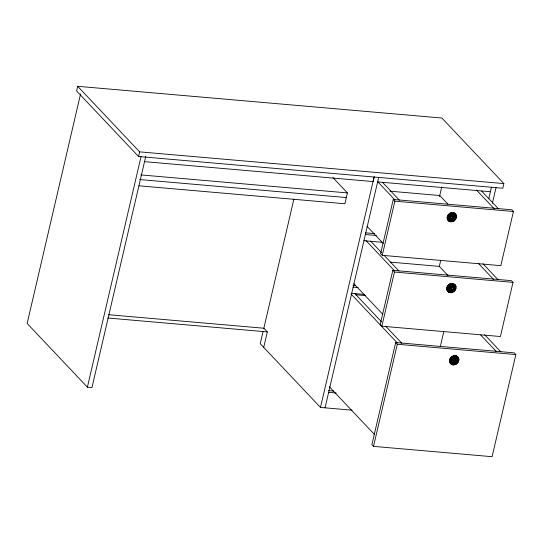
<?xml version="1.0" encoding="UTF-8"?>
<svg xmlns="http://www.w3.org/2000/svg" width="543" height="543" viewBox="0 0 543 543"><rect width="100%" height="100%" fill="white"/><g stroke="black" fill="none" stroke-linecap="round" stroke-linejoin="round"><path stroke-width="0.81" d="M452.523 215.87C453.425 212.571 448.844 215.082 448.885 216.929C448.023 218.503 450.982 221.571 451.742 219.229C459.018 215.836 446.319 214.417 451.742 219.229M452.102 286.731C452.93 284.559 450.351 284.708 451.661 286.752C458.34 289.819 445.28 291.801 451.661 286.752M454.688 214.254C454.993 211.023 448.206 212.815 447.649 215.598C445.817 218.537 448.572 222.711 452.034 221.714L452.129 221.232C456.833 220.92 457.165 212.72 451.898 213.623C447.194 213.935 446.862 222.135 452.129 221.232M454.267 285.123C454.572 281.885 447.792 283.677 447.228 286.46C445.029 289.962 449.197 294.292 452.781 292.229L452.713 291.795C457.423 290.335 455.346 282.441 450.473 284.79C445.769 286.249 447.846 294.143 452.713 291.795M454.932 358.95C456.337 355.007 448.817 359.493 453.038 360.057C453.71 367.577 459.683 355.387 453.038 360.057M454.539 364.312L454.443 364.801C450.31 365.955 447.887 360.355 450.771 357.599C451.728 355.563 457.722 354.511 457.097 357.342C460.735 360.43 455.428 366.484 451.749 363.681C448.111 360.593 453.419 354.538 457.097 357.342M452.91 213.575L452.862 212.537M452.489 284.444L452.441 283.405M455.319 356.663L455.272 355.624M451.118 221.279L450.86 221.768C442.606 220.322 450.894 208.064 455.74 214.417L455.326 214.94M448.701 219.915L448.056 220.193C445.396 216.175 451.138 210.745 455 213.63M451.715 292.093L451.613 292.582C443.061 293.403 448.226 279.584 454.579 284.491M453.446 284.661L453.622 283.955C450.459 282.822 446.882 285.666 446.964 288.957L447.704 288.971M453.785 217.695L454.688 217.546L454.762 216.664L453.833 217.254M450.907 290.003L450.12 290.844C446.271 290.471 450.004 282.713 451.219 286.887M453.133 220.926C454.539 223.2 457.892 214.417 455.747 215.788M454.586 284.227L455.862 286.073L455.876 288.55L455.387 288.625M451.749 363.681L451.206 364.061C446.78 360.545 452.943 353.289 457.287 356.588C454.07 354.022 447.581 359.038 450.466 363.274L451.111 363.002M453.731 362.222L452.95 363.063C451.124 362.914 450.242 358.658 452.882 360.491M456.473 363.464C457.925 364.407 459.629 357.817 458.156 358.869M457.851 361.828L458.285 361.916L458.821 359.602L458.692 358.292L457.41 356.446M457.26 362.724L457.593 362.955L458.76 360.661L458.889 359.446L458.319 359.833M455.74 214.417L455.007 213.358M454.912 285.801L455.36 285.048M457.735 358.02L458.19 357.267M451.097 220.125L451.986 220.105L452.183 219.209M451.321 290.098L450.676 290.994L451.566 290.973L451.762 290.077M454.593 362.296L454.389 363.192L453.507 363.213L454.145 362.317M77.669 86.303L76.59 90.946L138.56 156.499L502.784 188.238L503.863 183.595L441.893 118.041L77.669 86.303L139.646 151.857L503.863 183.595M80.588 93.824L27.15 323.458L87.382 387.173L91.957 387.573L145.775 156.289M138.56 156.499L139.646 151.857M87.382 387.173L141.01 156.717M263.131 331.318L260.246 343.705L320.479 407.426L351.986 410.169M263.708 328.841L293.885 199.152M263.722 347.384L267.326 331.909L263.85 328.23L108.641 314.709M332.907 177.595L347.384 192.914L344.873 203.754L139.056 185.815M320.479 407.426L374.113 176.964M374.202 176.93L373.122 181.572L144.526 161.651M325.053 407.82L378.709 177.256M393.247 199.457L380.65 253.615L382.272 255.332L500.829 265.656L513.427 211.499L511.805 209.781L393.247 199.457L394.87 201.175L513.427 211.499M382.272 255.332L394.87 201.175M392.833 270.326L380.229 324.483L381.851 326.2L500.408 336.524L513.013 282.367L511.391 280.65L392.833 270.326L394.456 272.036L513.013 282.367M381.851 326.2L394.456 272.036M395.671 342.524L371.907 444.656L373.53 446.373L492.087 456.697L515.85 354.565L514.228 352.855L395.671 342.524L397.293 344.242L515.85 354.565M373.53 446.373L397.293 344.242M439.484 196.647L441.764 186.86M439.253 266.701L440.773 260.172M451.756 289.921L452.441 286.976L451.667 286.908L450.982 289.853L451.756 289.921L450.833 288.944M440.312 346.549L443.76 331.759M488.761 198.752L491.476 187.084M454.586 362.14L455.272 359.195L454.491 359.127L453.805 362.072L454.586 362.14L453.656 361.163M492.372 203.286L496.024 187.586M452.937 215.965L453.256 214.628L452.468 214.234M452.516 286.826L452.842 285.496L452.047 285.102M455.346 359.045L455.665 357.715L454.878 357.321M453.86 213.793L454.009 212.802M456.269 356.88L456.419 355.882M455.781 214.18L456.229 215.401L455.625 214.295M455.489 287.614L455.998 287.383L455.862 286.073M458.692 358.292L457.287 356.588M452.95 289.378L453.568 289.799L454.267 288.299L454.009 289.141L453.208 288.991M453.738 291.476L454.783 290.715L452.713 292.27L454.654 290.614L455.937 288.448L455.462 289.697L455.027 289.609M455.781 361.597L456.398 362.018L457.091 360.518L456.833 361.36L456.039 361.21M453.296 216.162L453.867 214.974L453.195 214.404M452.876 287.03L453.446 285.835L452.774 285.265M455.706 359.249L456.276 358.054L455.604 357.484M450.283 292.691L450.697 292.141M453.527 364.36L453.113 364.91M458.217 360.844L458.76 360.661M454.43 290.505L454.769 290.736L455.339 289.575M453.581 216.46L454.342 215.469L453.826 214.756M453.161 287.328L453.921 286.337L453.405 285.625M455.984 359.547L456.751 358.556L456.235 357.844M449.556 221.564L450.167 221.062M449.136 292.426L449.747 291.924M451.966 364.645L452.577 364.143M451.321 219.134L450.371 219.963M453.025 218.843C454.912 219.162 452.339 220.702 452.618 219.08M449.753 221.517C450.595 222.202 455.55 220.763 454.851 219.637M455.027 362.161L455.129 362.968L454.281 363.179L456.398 362.018M453.758 216.833L454.647 216.1L454.321 215.279M453.344 287.702L454.219 286.792M456.168 359.914L457.057 359.181L456.724 358.36M455.326 286.656L455.808 286.27L455.21 285.163M448.559 221.001L449.346 220.594M448.145 291.869L448.925 291.462M450.961 218.931L449.74 219.61M449.319 290.471L450.547 289.799M452.149 362.69L453.371 362.018M453.833 291.611L453.643 291.245M452.604 289.704L452.991 290.349L451.566 290.973M453.412 288.116L454.342 287.532M456.242 360.335L457.172 359.744L457.097 360.633L456.195 360.776M451.505 292.636L449.339 292.385M455.91 216.752L456.48 216.365L456.296 217.689L455.808 217.757M447.364 291.048L448.28 290.783M450.683 218.639L449.244 219.087M450.262 289.5L448.83 289.948M453.093 361.719L451.654 362.167M452.726 219.881L451.986 220.105M447.283 219.155L448.28 219.067M446.862 290.023L447.866 289.928M449.692 362.242L450.69 362.147M450.5 218.266L448.925 218.435M450.079 289.134L448.511 289.304M452.91 361.346L451.335 361.523M453.371 288.557L454.274 288.414L453.9 286.141M447.086 218.001L448.118 218.103M449.495 361.081L450.527 361.19M450.432 217.845L448.803 217.702M450.011 288.713L448.382 288.564M452.835 360.932L451.213 360.783M377.629 181.898L490.397 191.727M389.976 191.19L439.749 195.528L447.894 204.141M140.725 174.9L347.384 192.914M139.646 179.543L346.312 197.564M365.33 232.818L374.589 233.626M365.385 234.515L376.326 235.465M363.946 240.705L382.455 242.314M390.403 262.126L439.328 266.389L448.056 275.627M353.086 285.435L355.611 285.652M353.14 287.125L358.19 287.566M351.701 293.315L364.326 294.415M355.97 294.774L365.249 295.582M107.901 318.015L267.326 331.909M328.596 390.655L333.646 391.096M328.651 392.351L336.226 393.01M450.12 290.844L450.819 291.007M452.95 363.063L453.649 363.226M453.629 218.123L454.423 218.272L454.688 217.546M455.448 218.741L455.876 218.829L456.181 217.567M451.24 220.139C445.633 218.992 452.346 211.01 454.647 216.1M451.09 363.939L453.269 364.855L455.604 364.448L455.543 364.007M447.208 216.786L448.226 217.098M446.794 287.647L447.805 287.96M449.618 359.866L450.629 360.179M450.473 217.404L448.885 216.929M450.052 288.272L448.464 287.797M447.649 215.598L448.586 216.114M447.228 286.46L448.165 286.976M450.052 358.679L450.995 359.195M450.629 216.976L449.156 216.175M450.215 287.838L448.742 287.043M452.991 290.349L452.93 290.308A3.339 2.885 -43.4 0 1 449.102 290.471M455.76 362.527L455.434 361.923M453.371 218.517L453.989 218.931L454.41 218.191M448.362 214.519L449.176 215.218M447.948 285.38L448.762 286.08M450.771 357.599L451.586 358.299M450.894 216.582L449.611 215.49M450.473 287.451L449.197 286.358M453.303 359.67L452.02 358.577M481.668 191.088L498.467 208.851M476.516 190.077L494.469 209.069M456.296 216.399L456.283 215.204M451.647 212.768L451.898 213.623M450.486 213.121L450.894 213.928M449.407 213.752L449.964 214.471M454.158 220.607L454.063 220.383M453.079 221.239L451.919 221.592M482.992 263.789L498.046 279.72M478.417 263.389L493.472 279.319M382.618 182.462L399.41 200.224M377.466 181.45L394.842 199.824M454.464 284.369L455.326 285.285M453.921 286.337C451.566 283.222 446.536 287.973 449.516 290.505M451.226 283.636L451.477 284.491M450.066 283.989L450.473 284.79M448.986 284.62L449.55 285.34M447.154 290.071L447.636 291.055M484.668 334.766L500.884 351.918M480.677 334.983L496.316 351.518M367.027 226.322L383.243 243.474M370.618 241.072L381.62 252.712M384.519 255.773L398.996 271.093M366.05 240.671L394.422 270.692M454.057 355.855L454.308 356.703M452.889 356.208L453.303 357.009M451.817 356.839L452.373 357.552M452.339 362.724C449.027 359.873 455.401 355.007 457.057 359.181M353.866 283.711L382.822 314.343M354.891 293.627L381.566 321.85M385.618 326.139L401.834 343.291M350.934 293.885L397.266 342.891M329.329 386.731L374.5 434.515M450.215 214.919L451.233 216.257M449.794 285.788L450.819 287.125M452.624 358.007L453.643 359.344M450.928 214.505L451.64 216.019M453.337 357.586L454.05 359.106M453.568 289.799L452.305 290.749L452.204 289.942M451.695 214.268L452.081 215.89M454.104 357.355L454.491 358.971M454.64 215.931L454.769 216.806M457.043 359.011L457.172 359.887M457.077 358.828A3.339 2.885 -43.4 0 1 453.357 363.24M451.925 362.69A3.339 2.885 -43.4 0 1 451.409 362.14M451.077 361.462A3.339 2.885 -43.4 0 1 450.948 360.688M453.982 357.084A3.339 2.885 -43.4 0 1 455.557 357.219M456.222 357.593A3.339 2.885 -43.4 0 1 456.738 358.142M454.715 217.322A3.339 2.885 -43.4 0 1 453.31 219.433M452.57 219.874A3.339 2.885 -43.4 0 1 451.762 220.119M450.948 220.153A3.339 2.885 -43.4 0 1 449.523 219.61M449 219.06A3.339 2.885 -43.4 0 1 448.667 218.374M453.154 214.139A3.339 2.885 -43.4 0 1 454.328 215.055M453.914 285.923A3.339 2.885 -43.4 0 1 454.247 286.609M448.586 289.928A3.339 2.885 -43.4 0 1 448.246 289.243M448.199 287.661A3.339 2.885 -43.4 0 1 448.491 286.867M451.152 284.865A3.339 2.885 -43.4 0 1 452.733 285.007M452.081 216.039L451.396 218.992L452.176 219.06L452.862 216.107L452.081 216.039M455.604 364.448L456.683 363.817L455.604 364.448M454.518 363.566A3.339 2.885 -43.4 0 0 457.091 358.509A3.339 2.885 -43.4 0 0 451.667 359.452A3.339 2.885 -43.4 0 0 454.518 363.566M452.109 220.485A3.339 2.885 -43.4 0 0 454.681 215.428A3.339 2.885 -43.4 0 0 449.258 216.372A3.339 2.885 -43.4 0 0 452.109 220.485M451.688 291.353A3.339 2.885 -43.4 0 0 454.26 286.29A3.339 2.885 -43.4 0 0 448.837 287.233A3.339 2.885 -43.4 0 0 451.688 291.353"/></g></svg>
